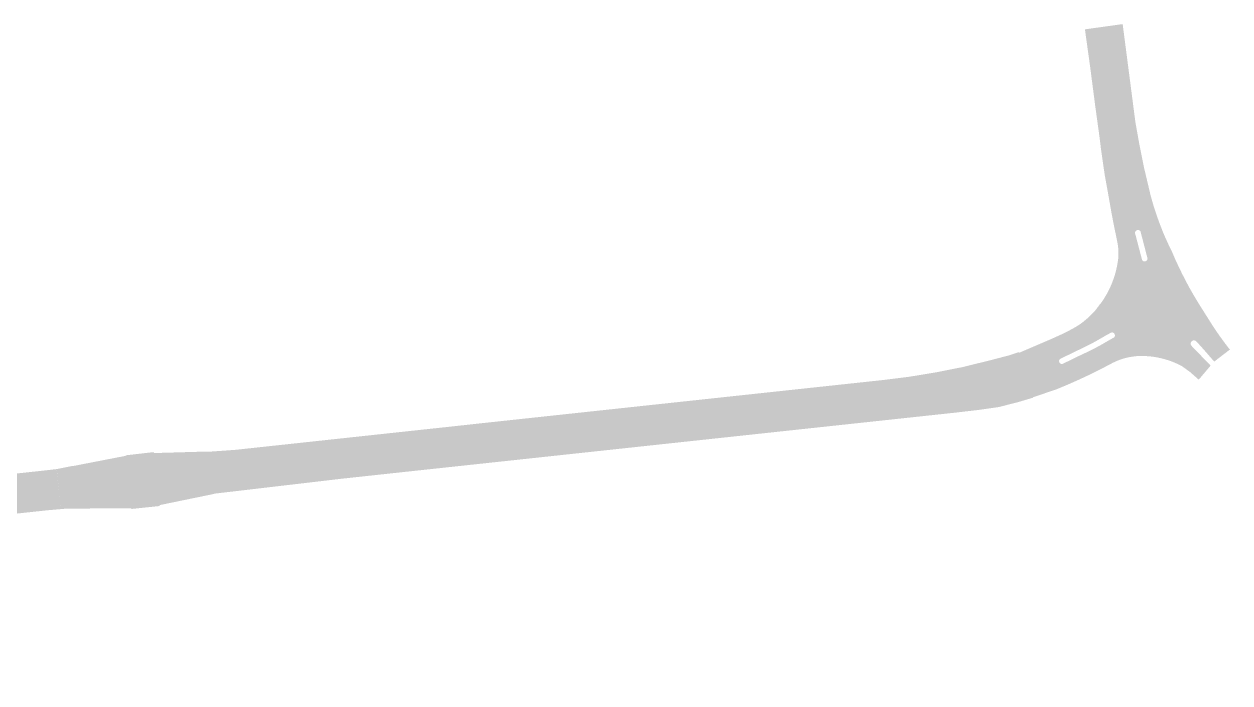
# Model space of a CAD drawing. Header units: inches. Extents: x 96822 to 101067, y 435686 to 441786.
# Drawn here: x 99428.1 to 99653.3, y 440806.6 to 440929.7 of the extents above; entities that cross this region are included whole.
import ezdxf

# ---------------------------------------------------------------- set-up
doc = ezdxf.new("R2010")
doc.units = ezdxf.units.IN
doc.header["$MEASUREMENT"] = 0

msp = doc.modelspace()

# ---------------------------------------------------------------- hatches: boundary and pattern name
h = msp.add_hatch(color=256)
h.paths.add_polyline_path([(99616.5, 440859.89), (99613.76, 440859.08), (99610.14, 440858.15), (99606.35, 440857.61), (99602.06, 440857.11), (99536.03, 440850), (99499.99, 440846.12), (99487.5, 440844.77), (99463.64, 440841.97), (99463.27, 440841.87), (99462.53, 440849.8), (99465.4, 440850), (99467.58, 440850.16), (99499.99, 440853.66), (99508.07, 440854.53), (99512.99, 440855.07), (99527.28, 440856.61), (99588.43, 440863.19), (99593.4, 440863.81), (99598.5, 440864.65), (99603.43, 440865.63), (99608.64, 440866.92), (99611.98, 440867.79), (99613.69, 440868.35), (99613.85, 440868.41), (99613.9, 440868.28), (99618.16, 440870.11), (99618.81, 440870.39), (99619.83, 440870.82), (99621.66, 440871.65), (99622.35, 440871.98), (99623.03, 440872.32), (99623.71, 440872.68), (99624.38, 440873.05), (99625.3, 440873.62), (99625.56, 440873.82), (99625.82, 440874.02), (99626.07, 440874.22), (99626.32, 440874.43), (99626.57, 440874.64), (99626.81, 440874.86), (99627.05, 440875.08), (99627.28, 440875.31), (99627.51, 440875.54), (99627.74, 440875.77), (99627.96, 440876.01), (99628.18, 440876.25), (99628.39, 440876.5), (99628.59, 440876.8), (99628.72, 440876.96), (99628.94, 440877.26), (99629.35, 440877.76), (99629.65, 440878.22), (99629.82, 440878.48), (99629.98, 440878.74), (99630.13, 440879), (99630.28, 440879.26), (99630.43, 440879.53), (99630.57, 440879.8), (99630.71, 440880.07), (99630.84, 440880.35), (99630.97, 440880.63), (99631.09, 440880.91), (99631.21, 440881.19), (99631.33, 440881.47), (99631.43, 440881.76), (99631.54, 440882.04), (99631.64, 440882.33), (99631.73, 440882.62), (99631.82, 440882.92), (99631.9, 440883.21), (99631.98, 440883.5), (99632.05, 440883.8), (99632.12, 440884.1), (99632.19, 440884.4), (99632.24, 440884.7), (99632.33, 440885.17), (99632.37, 440885.44), (99632.42, 440885.79), (99632.45, 440886.15), (99632.47, 440886.51), (99632.47, 440886.87), (99632.47, 440887.22), (99632.45, 440887.58), (99632.42, 440887.94), (99632.38, 440888.29), (99632.32, 440888.66), (99632.07, 440889.94), (99631.76, 440891.41), (99631.57, 440892.34), (99631.19, 440894.34), (99630.49, 440898.3), (99629.91, 440901.5), (99629.23, 440906.18), (99629.21, 440906.35), (99628.91, 440908.78), (99628.14, 440914.36), (99627.76, 440917.28), (99627.18, 440921.75), (99626.21, 440928.72), (99633.26, 440929.7), (99634.76, 440918.15), (99635.64, 440911.36), (99636.15, 440908.51), (99636.28, 440907.78), (99636.41, 440907.06), (99637.25, 440902.89), (99638.47, 440897.73), (99638.75, 440896.72), (99639.04, 440895.72), (99639.36, 440894.73), (99639.69, 440893.74), (99640.05, 440892.76), (99640.42, 440891.78), (99640.8, 440890.82), (99641.21, 440889.86), (99641.64, 440888.9), (99642.08, 440887.96), (99642.54, 440887.02), (99643.11, 440885.69), (99643.72, 440884.38), (99644.35, 440883.08), (99645.01, 440881.79), (99645.7, 440880.49), (99645.85, 440880.23), (99646.57, 440878.97), (99647.32, 440877.72), (99648.09, 440876.49), (99649.43, 440874.37), (99649.99, 440873.49), (99650.57, 440872.61), (99651.16, 440871.74), (99651.77, 440870.89), (99652.39, 440870.04), (99653.03, 440869.21), (99653.29, 440868.89), (99650.36, 440866.64), (99648.37, 440868.93), (99647, 440870.45), (99646.86, 440870.55), (99646.6, 440870.62), (99646.34, 440870.57), (99646.12, 440870.41), (99645.99, 440870.18), (99645.96, 440869.91), (99646.05, 440869.66), (99649.61, 440865.97), (99649.64, 440865.93), (99649.64, 440865.93), (99649.65, 440865.92), (99649.66, 440865.91), (99649.66, 440865.91), (99649.66, 440865.91), (99649.68, 440865.88), (99647.47, 440863.27), (99645.86, 440864.68), (99644.31, 440865.81), (99643.85, 440866.05), (99643.6, 440866.16), (99643.35, 440866.28), (99643.09, 440866.39), (99642.84, 440866.5), (99642.58, 440866.6), (99642.33, 440866.7), (99642.07, 440866.79), (99641.8, 440866.88), (99641.54, 440866.96), (99641.28, 440867.04), (99641.01, 440867.12), (99640.75, 440867.19), (99640.48, 440867.26), (99640.21, 440867.32), (99639.94, 440867.37), (99639.67, 440867.43), (99639.4, 440867.47), (99639.12, 440867.52), (99638.85, 440867.56), (99638.58, 440867.59), (99638.3, 440867.62), (99638.03, 440867.64), (99637.75, 440867.66), (99637.48, 440867.67), (99637.2, 440867.68), (99636.93, 440867.69), (99636.65, 440867.69), (99636.17, 440867.68), (99635.85, 440867.66), (99635.44, 440867.61), (99635.03, 440867.56), (99634.62, 440867.49), (99634.21, 440867.41), (99633.8, 440867.31), (99633.4, 440867.2), (99633, 440867.07), (99632.61, 440866.93), (99632.22, 440866.78), (99631.84, 440866.61), (99631.45, 440866.43), (99629.34, 440865.32), (99627.29, 440864.29), (99625.21, 440863.32), (99623.12, 440862.39), (99621, 440861.5), (99616.49, 440859.96), (99616.5, 440859.89)], flags=0)
h.paths.add_polyline_path([(99624.79, 440868.7), (99621.65, 440867.18), (99621.5, 440867.07), (99621.39, 440866.83), (99621.4, 440866.56), (99621.54, 440866.34), (99621.77, 440866.21), (99622.03, 440866.2), (99622.67, 440866.52), (99624.92, 440867.62), (99626.96, 440868.58), (99628.96, 440869.61), (99629.86, 440870.14), (99631.62, 440871.14), (99631.75, 440871.28), (99631.82, 440871.53), (99631.76, 440871.79), (99631.6, 440871.99), (99631.36, 440872.09), (99631.1, 440872.07), (99630.99, 440872), (99630.17, 440871.55), (99629.27, 440871.03), (99628.4, 440870.53), (99627.52, 440870.05), (99626.63, 440869.59), (99625.73, 440869.16), (99624.79, 440868.7)], flags=0)
h.paths.add_polyline_path([(99636.11, 440888.6), (99636.88, 440885.65), (99636.96, 440885.52), (99637.18, 440885.38), (99637.44, 440885.35), (99637.68, 440885.45), (99637.85, 440885.66), (99637.9, 440885.91), (99637.87, 440886.04), (99637.11, 440888.96), (99636.6, 440890.94), (99636.52, 440891.08), (99636.3, 440891.22), (99636.04, 440891.24), (99635.79, 440891.14), (99635.62, 440890.94), (99635.56, 440890.68), (99636.11, 440888.6)], flags=0)
for points in [[(99462.53, 440849.81), (99463.27, 440841.87), (99463.21, 440841.85), (99453.39, 440839.83), (99453.41, 440839.66), (99448.13, 440839.11), (99448.08, 440839.11), (99448.08, 440839.24), (99438.12, 440839.18), (99436.1, 440839.18), (99434.92, 440839.08), (99434.15, 440846.56), (99437.21, 440847.17), (99437.22, 440847.13), (99447.06, 440849.04), (99447.04, 440849.13), (99452.26, 440849.73), (99452.27, 440849.55), (99462.33, 440849.84), (99462.53, 440849.81)], [(99359.66, 440831.08), (99357.79, 440830.82), (99355.57, 440830.16), (99354.25, 440829.66), (99352.74, 440828.75), (99351.28, 440827.62), (99349.71, 440826.05), (99348.39, 440824.34), (99347.17, 440822.22), (99346.62, 440820.86), (99346.05, 440819.14), (99345.66, 440817.59), (99345.25, 440814.27), (99345.15, 440813.43), (99344.66, 440809.12), (99344.54, 440808.01), (99338.92, 440807.34), (99339.23, 440807.48), (99339.49, 440807.72), (99339.66, 440808.22), (99339.5, 440812.92), (99339.28, 440815.96), (99339.19, 440819.74), (99339, 440821.04), (99338.79, 440822), (99338.44, 440823), (99338.14, 440823.54), (99337.56, 440823.9), (99336.89, 440823.97), (99336.26, 440823.68), (99335.71, 440822.79), (99335.55, 440820.98), (99335.58, 440820.31), (99336.35, 440815.21), (99336.8, 440813.46), (99337.3, 440810.01), (99337.66, 440807.86), (99337.91, 440807.54), (99338.23, 440807.37), (99338.58, 440807.3), (99333.1, 440806.61), (99332.85, 440807.53), (99332.8, 440807.69), (99330.84, 440813.79), (99330.04, 440815.92), (99329.26, 440817.69), (99328.41, 440819.29), (99327.02, 440821.09), (99325.44, 440822.77), (99323.5, 440824.19), (99321.42, 440825.28), (99319.72, 440825.84), (99317.55, 440826.15), (99315.59, 440826.26), (99313.85, 440826.16), (99311.84, 440825.96), (99311.78, 440826), (99307.52, 440825.53), (99292.78, 440823.92), (99291.98, 440831.22), (99311.32, 440833.3), (99372.62, 440839.93), (99426.08, 440845.67), (99428.33, 440845.91), (99432.71, 440846.39), (99434.14, 440846.56), (99434.92, 440839.08), (99432.41, 440838.86), (99428.03, 440838.39), (99368.17, 440832.02), (99361.47, 440831.25), (99359.66, 440831.08)]]:
    msp.add_hatch(color=256).paths.add_polyline_path(points, flags=0)

doc.saveas('drawing.dxf')
